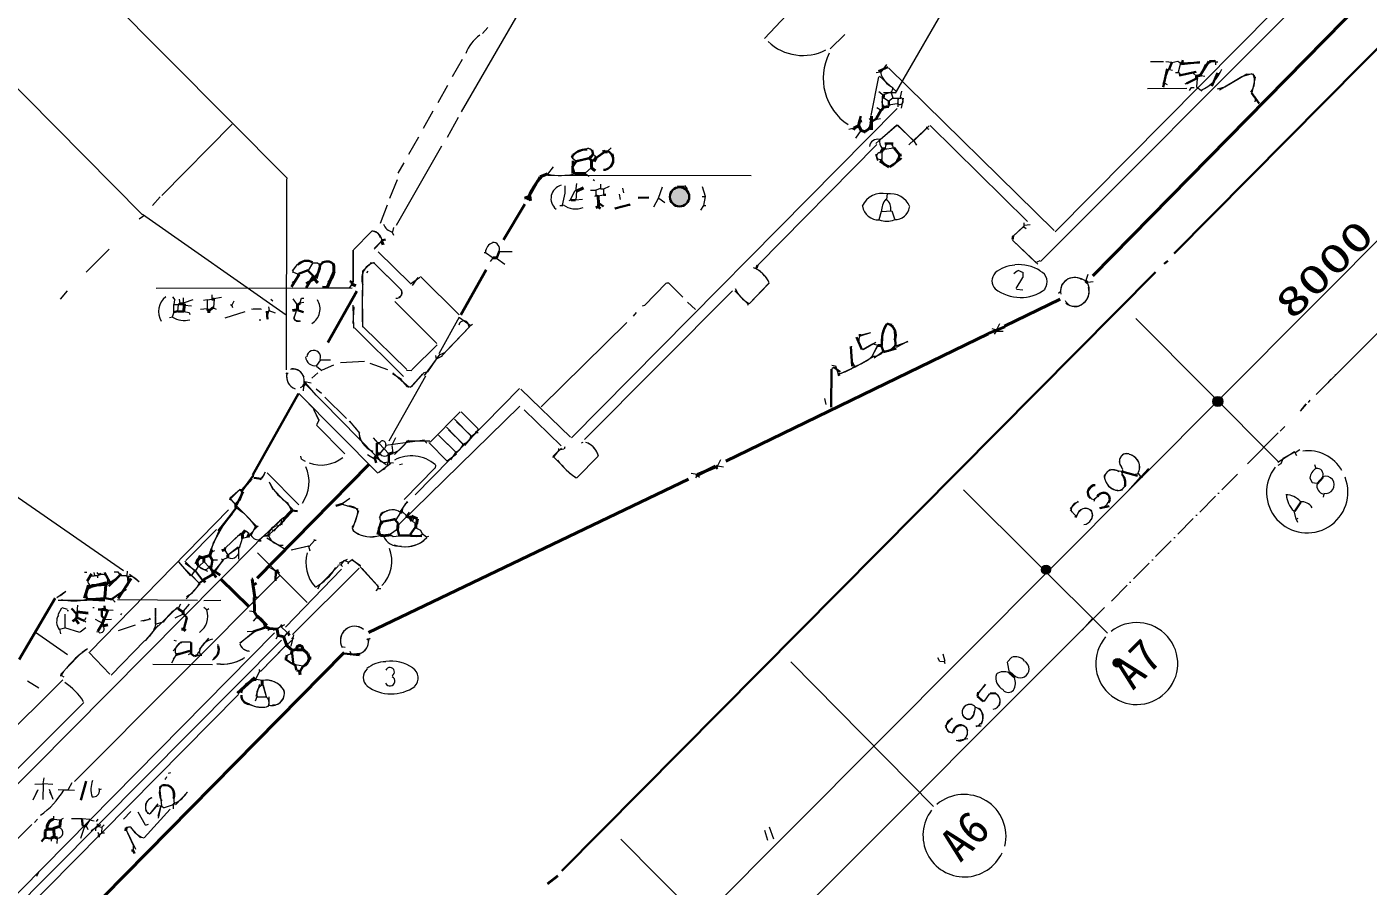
# Model space of a CAD drawing. Header units: millimetres. Extents: x -23299 to 140949, y -27274 to 87783.
# Drawn here: x 93866 to 124007, y 11169 to 30488 of the extents above; entities that cross this region are included whole.
import ezdxf
from ezdxf.enums import TextEntityAlignment as Align

# ---------------------------------------------------------------- set-up
doc = ezdxf.new("R2010")
doc.units = ezdxf.units.MM
doc.linetypes.add('CENTER', pattern=[704.172501, 497.615568, -103.278466, 0, -103.278466])
doc.linetypes.add('DASHED', pattern=[666.674799, 446.523571, -220.151228])
for name, color, linetype, lineweight in [('A_DASHED', 8, 'DASHED', 18), ('A_HATCH', 252, 'CONTINUOUS', 15), ('A_MED', 9, 'CONTINUOUS', 20), ('A_THIN', 8, 'CONTINUOUS', 15), ('AXIS', 1, 'CONTINUOUS', 15), ('AXIS_SYM', 1, 'CONTINUOUS', 20), ('AXIS_TEXT', 1, 'CONTINUOUS', 13), ('CHECK', 2, 'CONTINUOUS', 35), ('DIM', 3, 'CONTINUOUS', 15), ('DIM_TEXT', 3, 'CONTINUOUS', 13), ('L_CENTER', 30, 'CENTER', 13), ('P_NOMARK', 6, 'CONTINUOUS', 35), ('P_R', 5, 'CONTINUOUS', 40), ('P_R_MARK', 5, 'CONTINUOUS', 25), ('SYM', 4, 'CONTINUOUS', 25), ('TEXT_SHAPE', 7, 'CONTINUOUS', 30)]:
    doc.layers.add(name, color=color, linetype=linetype, lineweight=lineweight)
doc.styles.add('JP', font='msgothic.ttc')

msp = doc.modelspace()

# ---------------------------------------------------------------- hatches: boundary and pattern name
at = {"layer": 'DIM'}
h = msp.add_hatch(color=7, dxfattribs=at)
h.dxf.hatch_style = 1
edge = h.paths.add_edge_path()
edge.add_arc((120627, 22064), 114, 0, 360)
h = msp.add_hatch(color=7, dxfattribs=at)
h.dxf.hatch_style = 1
edge = h.paths.add_edge_path()
edge.add_arc((116768, 18283), 103, 0, 360)
h = msp.add_hatch(color=7, dxfattribs=at)
h.dxf.hatch_style = 1
edge = h.paths.add_edge_path()
edge.add_arc((118372, 16189), 95.8, 0, 360)
at = {"layer": 'TEXT_SHAPE'}
h = msp.add_hatch(color=7, dxfattribs=at)
h.dxf.hatch_style = 1
edge = h.paths.add_edge_path()
edge.add_arc((108533, 26666), 217, 0, 360)

# ---------------------------------------------------------------- linework, layer by layer
at = {"layer": 'A_DASHED', "lineweight": 15}
msp.add_line((103645, 29752), (102206, 27195), dxfattribs=at)
at = {"layer": 'A_HATCH', "lineweight": 15}
for p, q in [((103628, 21832), (104005, 21452)), ((103296, 21488), (103662, 21108)), ((103341, 21431), (103664, 21110)), ((103473, 21664), (103848, 21286)), ((103521, 21611), (103855, 21284)), ((102902, 21141), (103310, 20726)), ((103168, 21258), (103502, 20931))]:
    msp.add_line(p, q, dxfattribs=at)
at = {"layer": 'A_HATCH', "lineweight": 20}
msp.add_line((103117, 21309), (103501, 20935), dxfattribs=at)
at = {"layer": 'A_MED', "lineweight": 20}
for p, q in [((113387, 28993), (115530, 32722)), ((121897, 30848), (116977, 25881)), ((112244, 30317), (111920, 29994)), ((113007, 29366), (112828, 28495)), ((113029, 29375), (113414, 29028)), ((113285, 29017), (113116, 28962)), ((113384, 29006), (113119, 29006)), ((119048, 29102), (119929, 29112)), ((112968, 28672), (113066, 28614)), ((113084, 28927), (113083, 28683)), ((113117, 28902), (113234, 28816)), ((113323, 28885), (113239, 28815)), ((113444, 28887), (113428, 28750)), ((113440, 28894), (113439, 28689)), ((113561, 28882), (113510, 28661)), ((113049, 28422), (112964, 28407)), ((112454, 28209), (112335, 28176)), ((113414, 28281), (112941, 27865)), ((102170, 26026), (103191, 27814)), ((106484, 27763), (106133, 27627)), ((106570, 27717), (106490, 27749)), ((112967, 27842), (110290, 25126)), ((113334, 27758), (113149, 27732)), ((106119, 27541), (106199, 27474)), ((112939, 27622), (112982, 27483)), ((113080, 27661), (113075, 27508)), ((105694, 27338), (105566, 27175)), ((105572, 27156), (110146, 27145)), ((106553, 27326), (106411, 27196)), ((106417, 27183), (106502, 27132)), ((99705, 22780), (99707, 27069)), ((113197, 26742), (113181, 26606)), ((101964, 26482), (101805, 26065)), ((102105, 25977), (102083, 25876)), ((116035, 25789), (116265, 26002)), ((101617, 25891), (101207, 25473)), ((101617, 25891), (101207, 25473)), ((101833, 25662), (101668, 25487)), ((101193, 25469), (101200, 24754)), ((101196, 25469), (101194, 24754)), ((101762, 25426), (102478, 24724)), ((99940, 25146), (99829, 24999)), ((100289, 25173), (100188, 25013)), ((101657, 25186), (102252, 24595)), ((116626, 25224), (116559, 25195)), ((99833, 24982), (99974, 24928)), ((110548, 24729), (110098, 24260)), ((116047, 24940), (116130, 25010)), ((116242, 24855), (116089, 24606)), ((116138, 25016), (116251, 24966)), ((116250, 24955), (116249, 24853)), ((117265, 24827), (117130, 24700)), ((101174, 24616), (96769, 24602)), ((101106, 24616), (100631, 24621)), ((101173, 24704), (101113, 24613)), ((101404, 24567), (101406, 23733)), ((109720, 24551), (106401, 21209)), ((109774, 24556), (110067, 24260)), ((116102, 24588), (116250, 24577)), ((117093, 24527), (117047, 24493)), ((117122, 24701), (117088, 24530)), ((110084, 24275), (110063, 24225)), ((98768, 24084), (98314, 23935)), ((103578, 23960), (103123, 23137)), ((105426, 21946), (107346, 23840)), ((115550, 23709), (115653, 23679)), ((115653, 23644), (115805, 23644)), ((100465, 23005), (100377, 22871)), ((100472, 23001), (100692, 23001)), ((103145, 23125), (102798, 22647)), ((103062, 23018), (102867, 22734)), ((103269, 23167), (103150, 23117)), ((102825, 22631), (101997, 21176)), ((102401, 22771), (102520, 22761)), ((100079, 22407), (100011, 22373)), ((100080, 22405), (100079, 22303)), ((102418, 22394), (102270, 22567)), ((102502, 22395), (102418, 22388)), ((100312, 21870), (100425, 21653)), ((102234, 19307), (104944, 21957)), ((105044, 21880), (105876, 21065)), ((100437, 21654), (100376, 21540)), ((102003, 20889), (101780, 21124)), ((102432, 21183), (102125, 20875)), ((101520, 20875), (101675, 20778)), ((101886, 21010), (101798, 20893)), ((102071, 21077), (102092, 20908)), ((105680, 20821), (105714, 20821)), ((105878, 21019), (105697, 20838)), ((106707, 20833), (106223, 20347)), ((102045, 20672), (101766, 20464)), ((102002, 20694), (102105, 20683)), ((103048, 20634), (103043, 20566)), ((109455, 20754), (109386, 20618)), ((109388, 20615), (109523, 20595)), ((118450, 20491), (118215, 20537)), ((99221, 20473), (99144, 20332)), ((99266, 20460), (99976, 19739)), ((99314, 20260), (99391, 20088)), ((108926, 20398), (108893, 20346)), ((108933, 20399), (108982, 20363)), ((118549, 20256), (118474, 20474)), ((118487, 20487), (118706, 20426)), ((118544, 20154), (118554, 20257)), ((118892, 20371), (118603, 20047)), ((118705, 20418), (118840, 20447)), ((99401, 20094), (99840, 19640)), ((117823, 20189), (117697, 20037)), ((117873, 20192), (117823, 20192)), ((117852, 19870), (118036, 20026)), ((118051, 20034), (118191, 19946)), ((95285, 16437), (98396, 19626)), ((98449, 19861), (98552, 19744)), ((98586, 19708), (99037, 19253)), ((99732, 19769), (99815, 19615)), ((101121, 19883), (100975, 19778)), ((100978, 19752), (101304, 19649)), ((117859, 19864), (117842, 19813)), ((99314, 19072), (99666, 19399)), ((99414, 19148), (99641, 19394)), ((99623, 19448), (99573, 19395)), ((102142, 19437), (101852, 19350)), ((102263, 19573), (102159, 19404)), ((102605, 19305), (102305, 19581)), ((102459, 19577), (102406, 19510)), ((98132, 19187), (97437, 18492)), ((98183, 19147), (97990, 18724)), ((98673, 19104), (98300, 18745)), ((98597, 19029), (98328, 18777)), ((98708, 19075), (98590, 19041)), ((98864, 19089), (98781, 19159)), ((99032, 19241), (98885, 19081)), ((99065, 19260), (99031, 19242)), ((99576, 19284), (99475, 19264)), ((101179, 19221), (101213, 19141)), ((101180, 19222), (101203, 19154)), ((102191, 19184), (102038, 19082)), ((102046, 19067), (102096, 19033)), ((102098, 19031), (102234, 19047)), ((102608, 19225), (102709, 19173)), ((102895, 19031), (102844, 19014)), ((99033, 18884), (90481, 10260)), ((98058, 18900), (98008, 18731)), ((98082, 18711), (98049, 18693)), ((98312, 18726), (98381, 18608)), ((98624, 18764), (98623, 18517)), ((98707, 18986), (98639, 18764)), ((97275, 18464), (97547, 18147)), ((97736, 17982), (97332, 18387)), ((97420, 18475), (97635, 18258)), ((97427, 18433), (97640, 18272)), ((97841, 18460), (97745, 18368)), ((97849, 18463), (97962, 18339)), ((98278, 18499), (98061, 18239)), ((98273, 18504), (98100, 18250)), ((98386, 18558), (98270, 18502)), ((101064, 18515), (100887, 18424)), ((101171, 18517), (101361, 18360)), ((97565, 18163), (97738, 17980)), ((97645, 18268), (97814, 18035)), ((97647, 18263), (97819, 18044)), ((97727, 18370), (97659, 18268)), ((97725, 18356), (97925, 18248)), ((98046, 18201), (97840, 18051)), ((99419, 18273), (99470, 18257)), ((101336, 18321), (99838, 16825)), ((101359, 18350), (101779, 17894)), ((97704, 17589), (95907, 17606)), ((98871, 17361), (98973, 17347)), ((99039, 17233), (98956, 17129)), ((96298, 17037), (95921, 16912)), ((98963, 16880), (98654, 16626)), ((98819, 16893), (98953, 16904)), ((99220, 17006), (98960, 16875)), ((99312, 16959), (99291, 16909)), ((99580, 17012), (99492, 16949)), ((99576, 17005), (99715, 16873)), ((99696, 16587), (99118, 15995)), ((99716, 16875), (99650, 16771)), ((99843, 16711), (99714, 16603)), ((99815, 16754), (99833, 16720)), ((99652, 16541), (99114, 15995)), ((99817, 16396), (99715, 16355)), ((101340, 16398), (101155, 16374)), ((96698, 16158), (98037, 16156)), ((99083, 16039), (99101, 16005)), ((99901, 16150), (100071, 16121)), ((99096, 15701), (99010, 15436)), ((99018, 15822), (99152, 15801)), ((99168, 15688), (99244, 15430)), ((99176, 15689), (99244, 15430)), ((98626, 15478), (91712, 8489)), ((99036, 15426), (98995, 15327)), ((99032, 15428), (99236, 15428)), ((99303, 15428), (99303, 15223)), ((97087, 12898), (96501, 12257)), ((110442, 12431), (110512, 12201))]:
    msp.add_line(p, q, dxfattribs=at)
for centre, radius, start, end in [((113001, 29328), 1240, 152.831, 236.6571), ((113258, 28804), 180, 144.3485, 220.6211), ((106481, 27641), 108, 345.2724, 103.4528), ((113244, 27775), 87.9, 352.5832, 196.5309), ((113033, 27581), 74.2, 70.1565, 291.5887), ((105872, 28615), 1468, 258.2954, 282.2573), ((113190, 26532), 417, 246.3014, 293.797), ((101602, 25643), 252, 10.3983, 85.83), ((100165, 24880), 343, 82.5964, 165.7788), ((109946, 24461), 662, 24.6939, 61.341), ((116107, 24367), 765, 93.02, 129.3608), ((116153, 24206), 935, 58.6134, 95.3272), ((115817, 24774), 263, 136.8305, 222.2497), ((116534, 24755), 260, 322.7223, 66.7966), ((102200, 24510), 101, 283.1745, 57.5133), ((116195, 25329), 926, 231.9781, 306.7241), ((100312, 23061), 154, 339.3055, 177.3175), ((101982, 21020), 255, 154.8044, 211.0526), ((106300, 20744), 419, 13.1748, 66.1268), ((101911, 20991), 155, 222.4051, 304.4789), ((118574, 20583), 300, 349.1865, 77.9168), ((118583, 20591), 289, 330.1664, 79.365), ((107156, 21776), 1711, 217.1098, 236.72), ((100415, 20819), 1242, 208.4653, 236.8578), ((118430, 20416), 356, 183.7938, 248.2816), ((118406, 20391), 324, 188.437, 284.1648), ((97786, 18405), 1489, 33.8392, 58.8087), ((101115, 19468), 242, 37.5864, 100.8218), ((102075, 19301), 329, 70.6489, 153.1329), ((102084, 19344), 287, 54.3753, 117.2709), ((102542, 19590), 240, 119.3817, 182.4933), ((101930, 19458), 132, 83.4495, 229.2477), ((99088, 19181), 226, 204.308, 272.5748), ((101587, 19629), 605, 231.2362, 281.4777), ((101606, 19687), 665, 234.4782, 287.7958), ((102618, 19235), 202, 231.773, 309.7318), ((98466, 18705), 167, 241.1405, 18.6396), ((100949, 18438), 812, 164.0885, 221.7312), ((97861, 18420), 130, 201.4768, 320.9537), ((98875, 16684), 231, 196.7965, 268.2752), ((98868, 16678), 222, 195.6887, 265.6769), ((101682, 15862), 257, 131.7324, 228.353), ((101932, 15536), 676, 89.9655, 129.15), ((102026, 15987), 99.6, 299.826, 159.4138), ((102051, 15351), 874, 55.8276, 97.7163), ((102398, 15849), 262, 315.5004, 57.2422), ((94015, 14645), 1309, 30.6467, 57.4853), ((99257, 15489), 226, 118.5153, 195.347), ((99232, 15312), 490, 31.4801, 99.1739), ((99253, 15344), 453, 29.4637, 89.8731), ((102027, 15779), 109, 205.4383, 62.1466), ((99146, 15294), 164, 335.8828, 56.1953), ((99373, 15511), 282, 256.1825, 11.1233), ((99403, 15494), 252, 266.7609, 16.1942), ((102055, 16418), 926, 233.9069, 305.1563), ((99159, 15901), 709, 228.3661, 274.6921), ((99134, 15729), 537, 240.3019, 288.3874)]:
    msp.add_arc(centre, radius, start, end, dxfattribs=at)
at = {"layer": 'A_THIN', "lineweight": 15}
for p, q in [((99721, 27079), (91669, 35191)), ((112404, 32320), (110439, 30223)), ((105745, 32243), (103627, 28576)), ((96460, 26271), (90843, 31943)), ((122736, 31316), (116643, 25209)), ((104227, 30476), (104108, 30340)), ((113182, 29641), (113053, 29465)), ((113227, 29566), (116953, 25911)), ((119118, 29706), (119406, 29709)), ((113052, 29469), (112951, 29452)), ((113011, 29033), (113114, 28950)), ((113323, 29106), (113289, 29006)), ((113289, 29006), (113324, 28888)), ((113521, 29041), (113489, 28904)), ((113423, 28652), (106107, 21250)), ((113236, 28734), (113270, 28734)), ((113236, 28734), (113236, 28700)), ((113422, 28755), (113270, 28733)), ((113321, 28887), (113440, 28887)), ((113440, 28887), (113474, 28887)), ((113474, 28881), (113508, 28881)), ((113494, 28907), (113511, 28890)), ((103562, 28447), (103308, 28003)), ((112791, 28425), (112843, 28358)), ((98479, 28299), (96897, 26696)), ((112606, 28156), (112486, 27986)), ((113039, 27956), (113415, 28280)), ((113787, 27935), (113426, 28280)), ((113427, 28282), (113778, 27937)), ((113688, 27833), (114139, 28263)), ((114082, 28205), (113798, 27927)), ((114081, 28240), (114081, 28206)), ((114081, 28208), (114131, 28187)), ((114163, 28268), (116353, 26108)), ((106995, 27769), (106908, 27686)), ((113789, 27932), (113856, 27830)), ((106612, 27599), (106646, 27565)), ((113230, 27355), (113264, 27355)), ((113230, 27344), (113264, 27344)), ((102188, 27050), (102018, 26631)), ((96862, 26662), (96693, 26474)), ((96485, 26234), (96389, 26164)), ((96463, 26275), (99694, 24015)), ((113065, 26336), (113012, 26150)), ((113294, 26342), (113073, 26331)), ((113303, 26354), (113374, 26152)), ((116267, 26000), (116034, 25790)), ((116272, 25991), (116321, 25955)), ((116273, 26078), (116273, 26027)), ((116273, 26027), (116273, 25993)), ((116409, 26038), (116274, 26023)), ((101843, 25677), (101677, 25511)), ((102072, 25875), (102107, 25807)), ((116014, 25694), (116581, 25149)), ((116544, 25184), (116014, 25694)), ((116028, 25790), (116017, 25705)), ((95720, 25490), (95199, 24973)), ((100278, 25180), (100397, 25180)), ((100401, 25184), (100435, 25150)), ((101587, 25158), (101408, 24998)), ((101684, 25173), (101583, 25173)), ((102252, 24595), (101683, 25161)), ((101407, 24992), (101404, 23852)), ((101531, 24992), (101497, 24958)), ((102490, 24709), (102699, 24856)), ((102651, 24854), (102525, 24671)), ((102715, 24872), (103579, 24011)), ((108236, 24726), (107746, 24224)), ((108289, 24727), (108238, 24727)), ((108292, 24727), (108609, 24412)), ((110549, 24727), (110094, 24263)), ((117709, 24920), (117660, 24783)), ((117825, 24754), (117707, 24738)), ((94772, 24550), (94612, 24368)), ((101211, 24193), (101191, 23818)), ((101195, 24227), (101204, 23715)), ((102136, 24309), (103078, 23366)), ((107745, 24222), (107695, 24205)), ((108715, 24297), (108894, 24134)), ((103590, 23955), (103828, 23780)), ((107561, 24069), (107491, 23985)), ((115725, 23813), (115657, 23677)), ((101229, 23724), (102334, 22627)), ((101426, 23746), (102405, 22782)), ((103816, 23746), (103194, 23091)), ((103817, 23745), (103267, 23172)), ((103881, 23799), (103813, 23748)), ((115651, 23645), (115601, 23577)), ((102516, 22773), (103088, 23339)), ((100912, 22940), (101455, 22969)), ((101572, 22930), (101969, 22782)), ((103046, 23102), (103065, 23018)), ((103202, 23082), (103066, 23013)), ((99689, 22711), (99707, 22677)), ((99742, 22712), (99708, 22678)), ((100408, 22706), (100271, 22588)), ((100496, 22757), (100375, 22850)), ((100759, 22882), (100504, 22771)), ((102081, 22696), (102286, 22570)), ((102457, 22376), (102088, 22703)), ((102776, 22693), (102479, 22377)), ((102758, 22684), (102505, 22397)), ((102874, 22734), (102773, 22700)), ((100115, 22515), (100252, 22487)), ((100118, 22483), (100364, 22205)), ((101715, 20838), (100121, 22464)), ((100366, 22353), (100487, 22254)), ((102591, 19963), (104940, 22358)), ((104970, 22344), (106086, 21265)), ((101755, 20455), (99976, 22242)), ((100083, 22138), (100316, 21897)), ((101048, 21679), (100564, 22161)), ((100305, 21890), (100431, 21639)), ((103607, 21832), (102926, 21152)), ((100376, 21533), (101010, 20891)), ((101111, 21624), (101263, 21454)), ((101114, 21626), (101340, 21350)), ((103706, 21078), (104021, 21440)), ((103954, 21400), (103954, 21366)), ((91564, 21366), (96040, 18264)), ((101337, 21350), (101347, 21196)), ((101652, 21250), (101751, 21129)), ((102799, 21197), (101937, 21076)), ((102153, 21250), (102067, 21080)), ((102426, 21194), (102443, 21177)), ((102436, 21180), (102920, 21181)), ((102805, 21183), (102854, 21130)), ((103961, 21358), (103856, 21276)), ((103954, 21366), (104005, 21366)), ((106360, 21143), (106326, 21125)), ((100019, 20839), (100034, 20771)), ((101712, 20812), (101943, 20645)), ((101938, 21077), (101902, 21010)), ((103522, 20882), (103308, 20724)), ((103502, 20919), (103389, 20756)), ((105818, 20973), (105705, 20828)), ((106067, 20446), (105708, 20816)), ((105816, 21009), (105816, 20975)), ((105935, 20994), (105817, 20970)), ((105955, 21042), (105938, 20996)), ((106707, 20833), (106223, 20347)), ((100035, 20765), (100117, 20725)), ((102307, 20655), (102239, 20639)), ((102342, 19865), (103036, 20567)), ((118485, 20529), (118485, 20495)), ((119070, 20555), (118654, 20100)), ((119073, 20550), (118913, 20354)), ((99199, 20424), (99099, 20303)), ((106212, 20340), (106068, 20447)), ((108796, 20450), (108931, 20431)), ((118451, 20495), (118485, 20495)), ((118839, 20443), (118889, 20375)), ((98663, 20085), (98435, 19893)), ((98655, 20083), (98447, 19883)), ((101322, 19608), (101189, 19221)), ((102409, 19816), (102259, 19592)), ((99027, 18887), (99603, 19432)), ((99563, 19403), (99461, 19285)), ((99577, 19394), (99595, 19361)), ((102563, 19458), (102529, 19373)), ((98273, 19266), (98062, 18898)), ((98829, 19015), (98710, 18982)), ((99007, 19256), (98905, 19066)), ((99199, 19044), (99098, 18952)), ((99260, 19002), (99646, 18757)), ((99355, 19199), (99291, 19094)), ((99453, 19269), (99362, 19220)), ((99451, 19264), (99362, 19202)), ((99371, 19189), (99405, 19155)), ((102715, 19174), (102748, 19089)), ((102748, 19095), (102849, 19026)), ((98014, 18696), (98047, 18696)), ((98618, 18788), (98376, 18600)), ((98630, 18780), (98385, 18612)), ((100199, 18810), (99809, 18722)), ((100200, 18811), (99843, 18731)), ((100193, 18812), (100227, 18710)), ((100328, 18942), (100207, 18808)), ((100316, 18965), (100333, 18948)), ((100335, 18950), (100369, 18950)), ((98030, 18508), (98148, 18508)), ((98234, 18528), (98268, 18510)), ((100168, 17546), (99046, 18661)), ((100925, 18392), (100857, 18376)), ((100989, 18489), (100921, 18392)), ((100926, 18389), (100960, 18355)), ((101095, 18454), (100996, 18491)), ((101097, 18456), (101077, 18406)), ((101097, 18455), (101179, 18510)), ((101180, 18507), (101361, 18381)), ((99541, 18145), (94939, 13525)), ((97642, 18268), (97574, 18166)), ((98930, 18100), (98929, 17930)), ((99296, 18350), (99545, 18216)), ((99677, 16995), (100939, 18295)), ((100864, 18365), (100452, 17944)), ((101405, 18310), (101732, 17941)), ((97763, 17962), (97445, 17631)), ((99433, 18032), (99074, 17677)), ((100449, 17946), (100401, 17843)), ((101756, 17859), (101706, 17806)), ((101743, 17947), (101757, 17861)), ((101754, 17861), (101821, 17861)), ((97840, 17593), (98229, 17597)), ((99077, 17667), (98975, 17654)), ((117814, 17190), (117581, 16925)), ((99653, 17044), (99402, 16918)), ((99767, 16908), (99733, 16874)), ((99591, 16699), (89132, 6168)), ((91836, 9156), (99433, 16865)), ((94061, 16876), (94780, 16375)), ((96519, 16694), (95759, 15912)), ((98968, 16872), (98651, 16630)), ((99509, 16808), (99458, 16723)), ((99858, 16822), (99795, 16562)), ((99868, 16755), (99834, 16721)), ((101507, 16733), (101541, 16699)), ((101579, 16738), (101545, 16704)), ((95261, 16431), (95729, 15937)), ((99714, 16571), (99646, 16548)), ((100935, 16554), (101020, 16539)), ((101122, 16449), (101156, 16381)), ((101155, 16379), (101122, 16361)), ((101341, 16397), (101340, 16363)), ((114329, 16307), (114378, 16227)), ((114453, 16395), (114493, 16226)), ((99099, 16008), (99005, 15825)), ((114383, 16227), (114485, 16223)), ((114481, 16223), (114497, 16172)), ((94675, 15805), (91919, 13073)), ((93884, 15786), (94133, 15626)), ((95147, 15298), (92307, 12461)), ((91684, 10263), (93982, 12559)), ((110544, 12506), (110641, 12233)), ((94139, 11496), (94082, 11390))]:
    msp.add_line(p, q, dxfattribs=at)
for centre, radius, start, end in [((104555, 29580), 881, 125.2594, 159.4186), ((111306, 30985), 1142, 226.6701, 296.944), ((113551, 29589), 517, 193.9207, 243.9834), ((113480, 28823), 80.2, 231.5287, 66.4661), ((112983, 27775), 186, 76.3637, 173.2166), ((113271, 27915), 244, 167.6287, 223.8844), ((113081, 26260), 483, 76.9327, 155.8531), ((113468, 26349), 396, 138.6499, 182.1207), ((112987, 26389), 295, 352.93, 48.9957), ((113274, 26267), 469, 21.6382, 99.6493), ((112998, 26504), 355, 188.2688, 273.7113), ((113375, 26485), 332, 267.4385, 351.4166), ((102159, 26161), 300, 201.8323, 253.941), ((101640, 25724), 168, 10.5797, 97.0758), ((109919, 24430), 700, 26.038, 66.6414), ((102173, 24510), 124, 262.2086, 46.8128), ((110379, 24850), 643, 202.6987, 242.7004), ((101821, 21408), 496, 182.6482, 248.5969), ((101861, 21104), 75.7, 340.4147, 162.4812), ((101869, 21479), 620, 291.0648, 331.8443), ((103411, 21178), 267, 288.3141, 345.3669), ((103633, 21327), 217, 278.5084, 348.1348), ((106283, 20731), 440, 14.3207, 70.8171), ((100484, 21394), 758, 248.6537, 309.5431), ((101918, 20875), 180, 191.0054, 291.5989), ((102509, 20036), 807, 48.3091, 118.3157), ((99384, 20257), 826, 324.7158, 24.509), ((100596, 19639), 709, 324.6526, 359.342), ((99604, 19154), 321, 198.5446, 273.5166), ((102220, 19187), 375, 201.5066, 279.0817), ((102374, 19463), 664, 262.2324, 316.503), ((101298, 18475), 771, 314.7122, 21.9327), ((102358, 19540), 740, 250.5339, 305.5367), ((99684, 19043), 1333, 300.1557, 327.6252), ((97215, 18200), 569, 294.8259, 337.3224)]:
    msp.add_arc(centre, radius, start, end, dxfattribs=at)
at = {"layer": 'AXIS', "lineweight": 15}
for p, q in [((121987, 20719), (118786, 23931)), ((118147, 16854), (114917, 20079)), ((114240, 12963), (111033, 16212)), ((110362, 9051), (107216, 12225))]:
    msp.add_line(p, q, dxfattribs=at)
at = {"layer": 'AXIS_SYM', "lineweight": 20}
for centre, radius, start, end in [((122648, 20074), 885, 29.7178, 97.3139), ((122638, 20025), 914, 141.9982, 21.5337), ((118807, 16174), 921, 139.4638, 128.9016), ((114926, 12287), 943, 346.6987, 130.1355), ((114934, 12309), 931, 142.5829, 335.376)]:
    msp.add_arc(centre, radius, start, end, dxfattribs=at)
at = {"layer": 'CHECK', "lineweight": 15}
for p, q in [((106601, 27621), (106502, 27568)), ((99581, 19386), (99581, 19386)), ((99603, 19427), (99603, 19427)), ((99623, 19444), (99623, 19444)), ((99642, 19378), (99642, 19378)), ((99660, 19408), (99660, 19410))]:
    msp.add_line(p, q, dxfattribs=at)
at = {"layer": 'CHECK', "lineweight": 40}
for p, q in [((105054, 26500), (104577, 25700)), ((105795, 11404), (105568, 11224))]:
    msp.add_line(p, q, dxfattribs=at)
at = {"layer": 'DIM', "lineweight": 15}
for p, q in [((122836, 22222), (137922, 37307)), ((133882, 35399), (94922, -3746)), ((121297, 20665), (121982, 21359)), ((118080, 17433), (110701, 10043))]:
    msp.add_line(p, q, dxfattribs=at)
at = {"layer": 'DIM', "lineweight": 20}
for p, q in [((118204, 20538), (118077, 20399)), ((117311, 19633), (117435, 19497)), ((117492, 19823), (117312, 19656))]:
    msp.add_line(p, q, dxfattribs=at)
at = {"layer": 'DIM'}
for centre, radius in [((120627, 22064), 114), ((116768, 18283), 103), ((118372, 16189), 95.8)]:
    msp.add_circle(centre, radius, dxfattribs=at)
at = {"layer": 'DIM', "lineweight": 20}
for centre, radius, start, end in [((118589, 20717), 175, 73.6616, 231.7487), ((118572, 20747), 145, 64.2883, 165.3799), ((118275, 20334), 199, 48.5019, 177.7906), ((118662, 20718), 243, 164.022, 226.7272), ((117863, 20031), 167, 178.4242, 267.1943), ((117971, 19894), 221, 270.3659, 10.6701), ((118382, 20233), 171, 240.5098, 333.6918), ((117510, 19621), 178, 93.076, 195.3554), ((117657, 19459), 201, 49.6123, 166.807), ((117655, 19502), 163, 327.0666, 146.6978), ((117598, 19512), 213, 274.7767, 27.6438)]:
    msp.add_arc(centre, radius, start, end, dxfattribs=at)
at = {"layer": 'DIM', "lineweight": 30}
for centre, radius, start, end in [((117873, 20018), 166, 89.6992, 229.3362), ((118057, 19871), 143, 322.647, 155.1248)]:
    msp.add_arc(centre, radius, start, end, dxfattribs=at)
at = {"layer": 'L_CENTER', "lineweight": 15}
msp.add_line((121069, 20433), (118189, 17529), dxfattribs=at)
at = {"layer": 'P_NOMARK', "lineweight": 40}
for p, q in [((117822, 24891), (123901, 31076)), ((101283, 24544), (100630, 23391)), ((101173, 24701), (101258, 24668)), ((117088, 24362), (115837, 23761)), ((115468, 23588), (109570, 20721)), ((115846, 23741), (115466, 23593)), ((115653, 23678), (115653, 23644)), ((101550, 20650), (99041, 18090)), ((108736, 20317), (101547, 16872)), ((98933, 18071), (98990, 17659)), ((99026, 17982), (98943, 17928)), ((98977, 17657), (98983, 17351)), ((93918, 9239), (100998, 16422))]:
    msp.add_line(p, q, dxfattribs=at)
at = {"layer": 'P_NOMARK', "lineweight": 30}
for p, q in [((125526, 31327), (119648, 25390)), ((119229, 24975), (105890, 11514)), ((111948, 22794), (111938, 21941)), ((99971, 22247), (98946, 20415)), ((98957, 20411), (98698, 20049)), ((98921, 20325), (98700, 20072)), ((99138, 20327), (98964, 20345)), ((98729, 20036), (98576, 19743)), ((98663, 20074), (98697, 20074)), ((98697, 20074), (98697, 20040)), ((100981, 19774), (100812, 19722)), ((98952, 17931), (98982, 17658)), ((101000, 16403), (101337, 16365))]:
    msp.add_line(p, q, dxfattribs=at)
at = {"layer": 'P_R', "lineweight": 40}
for p, q in [((104191, 25025), (103620, 24011)), ((93696, 16263), (94504, 17647))]:
    msp.add_line(p, q, dxfattribs=at)
at = {"layer": 'P_R_MARK', "lineweight": 20}
for p, q in [((104142, 25417), (104176, 25417)), ((104172, 25412), (104343, 25296)), ((104481, 25438), (104769, 25434)), ((104420, 25284), (104609, 25154))]:
    msp.add_line(p, q, dxfattribs=at)
at = {"layer": 'P_R_MARK', "lineweight": 30}
msp.add_line((104477, 25435), (104431, 25297), dxfattribs=at)
at = {"layer": 'P_R_MARK', "lineweight": 15}
msp.add_line((104343, 25299), (104275, 25214), dxfattribs=at)
at = {"layer": 'P_R_MARK', "lineweight": 40}
msp.add_line((104344, 25298), (104429, 25298), dxfattribs=at)
at = {"layer": 'P_R_MARK', "lineweight": 20}
for centre, radius, start, end in [((104417, 25405), 246, 110.803, 177.2415), ((104342, 25498), 144, 335.1156, 95.2091)]:
    msp.add_arc(centre, radius, start, end, dxfattribs=at)
at = {"layer": 'SYM', "lineweight": 20}
for centre, radius, start, end in [((101767, 24823), 377, 108.0799, 200.2493), ((117407, 24538), 315, 59.4572, 190.9019), ((117412, 24417), 432, 56.2971, 109.5698), ((117330, 24558), 408, 319.0195, 24.8786), ((117410, 24531), 326, 232.6781, 17.7455), ((117421, 24453), 254, 208.2832, 323.1829), ((100341, 23080), 210, 183.0934, 281.9054), ((99996, 22624), 292, 166.158, 247.31), ((101231, 16694), 318, 51.4644, 209.9665), ((101230, 16694), 318, 53.8547, 205.9203), ((101257, 16673), 289, 286.9298, 6.1007), ((101211, 16690), 337, 309.6452, 8.0304)]:
    msp.add_arc(centre, radius, start, end, dxfattribs=at)
at = {"layer": 'SYM', "lineweight": 15}
for centre, radius, start, end in [((103686, 23766), 111, 352.5413, 170.9849), ((99990, 22621), 286, 168.6743, 251.1221), ((99848, 22538), 255, 353.5815, 102.6668), ((99831, 22519), 279, 18.7912, 94.1935), ((101750, 20739), 240, 289.0714, 351.4518)]:
    msp.add_arc(centre, radius, start, end, dxfattribs=at)
at = {"layer": 'SYM', "lineweight": 30}
msp.add_arc((98318, 20061), 387, 307.9622, 356.8077, dxfattribs=at)
at = {"layer": 'TEXT_SHAPE', "lineweight": 30}
for p, q in [((113003, 29487), (113216, 29578)), ((119490, 29540), (119397, 29133)), ((119597, 29684), (119537, 29534)), ((120221, 29691), (119812, 29649)), ((119843, 29737), (119826, 29669)), ((120220, 29687), (119830, 29662)), ((120430, 29709), (120236, 29406)), ((120575, 29714), (120440, 29714)), ((119759, 29391), (120144, 29472)), ((120176, 29343), (119927, 29210)), ((120622, 29456), (120496, 29155)), ((121384, 29003), (121557, 28764)), ((113236, 28819), (113236, 28734)), ((112606, 28479), (112568, 28361)), ((112961, 28416), (112844, 28360)), ((113334, 27866), (113147, 27866)), ((106138, 27612), (106120, 27545)), ((106133, 27476), (106131, 27187)), ((106522, 27532), (106201, 27471)), ((106527, 27542), (106204, 27462)), ((106592, 27612), (106569, 27714)), ((106847, 27670), (106650, 27538)), ((106848, 27676), (106659, 27543)), ((113053, 27502), (113141, 27386)), ((113518, 27532), (113259, 27335)), ((106120, 27353), (106173, 27184)), ((113144, 27387), (113230, 27354)), ((106095, 26591), (106197, 26591)), ((106655, 26696), (106706, 26680)), ((106723, 26525), (106821, 26452)), ((106824, 26710), (106875, 26710)), ((107602, 26645), (107841, 26651)), ((107427, 26494), (107076, 26405)), ((101854, 25691), (101836, 25657)), ((101924, 25706), (101857, 25688)), ((116017, 25705), (116028, 25790)), ((100189, 25019), (99969, 24934)), ((100468, 25141), (100372, 24832)), ((100754, 25163), (100774, 24993)), ((110285, 25128), (110265, 25060)), ((119503, 25229), (119421, 25157)), ((99984, 24919), (99810, 24639)), ((100294, 24867), (100140, 24618)), ((100185, 25001), (100323, 24869)), ((101122, 24767), (101173, 24750)), ((100512, 24644), (100631, 24632)), ((97311, 24260), (97277, 24242)), ((99949, 24115), (100087, 24072)), ((97258, 24094), (97173, 24076)), ((97258, 24091), (97394, 24091)), ((99256, 24097), (99272, 23919)), ((112513, 23511), (112631, 23233)), ((112586, 23577), (112586, 23543)), ((113198, 23808), (113300, 23787)), ((113302, 23783), (113360, 23679)), ((113374, 23679), (113385, 23322)), ((112379, 23303), (112410, 22858)), ((113062, 23323), (113118, 23189)), ((113400, 23258), (113114, 23170)), ((112140, 22729), (112009, 22831)), ((112105, 22691), (112121, 22640)), ((101734, 21129), (101733, 20864)), ((101751, 21129), (101785, 21129)), ((102004, 20856), (102003, 20703)), ((101685, 20789), (101719, 20687)), ((109355, 20582), (109388, 20548)), ((118471, 20494), (118826, 20395)), ((122999, 20367), (122863, 20214)), ((98567, 19678), (98266, 19269)), ((99814, 19618), (99949, 19599)), ((118189, 19710), (117975, 19668)), ((122494, 19804), (122359, 19599)), ((98482, 19547), (98165, 19154)), ((99595, 19358), (99579, 19290)), ((99626, 19444), (99660, 19444)), ((101828, 19364), (101746, 19074)), ((102148, 19420), (101844, 19361)), ((102142, 19402), (102214, 19322)), ((102521, 19494), (102642, 19428)), ((117450, 19507), (117434, 19456)), ((99302, 19055), (99201, 19045)), ((102201, 19172), (102232, 19052)), ((102488, 19059), (102233, 19049)), ((102233, 19052), (102745, 19035)), ((102595, 19231), (102479, 19076)), ((98323, 18781), (98318, 18730)), ((97758, 18606), (97654, 18412)), ((98038, 18507), (98005, 18336)), ((95316, 18191), (95221, 18022)), ((95538, 18188), (95470, 18170)), ((95615, 18224), (95732, 18002)), ((95984, 18191), (95706, 17913)), ((99462, 18253), (99452, 18031)), ((96095, 17847), (95784, 17632)), ((96212, 18082), (95921, 17633)), ((97830, 18041), (97742, 17977)), ((95622, 17641), (95215, 17612)), ((95618, 17641), (95789, 17617)), ((94868, 17414), (94986, 17295)), ((94989, 17209), (95154, 17133)), ((95467, 17386), (95552, 17386)), ((95547, 17246), (95598, 17195)), ((95552, 17386), (95551, 17250)), ((95612, 17470), (95618, 17386)), ((95684, 17363), (95618, 17192)), ((97270, 17405), (97372, 17338)), ((97386, 17288), (97470, 17203)), ((97465, 17198), (97392, 16944)), ((99229, 16984), (98953, 16895)), ((97557, 16418), (97559, 16648)), ((97530, 16462), (97233, 16370)), ((97548, 16401), (97629, 16340)), ((97631, 16339), (97698, 16364)), ((99708, 16359), (99693, 16279)), ((99829, 16399), (99850, 16195)), ((99688, 16264), (99822, 16178)), ((99894, 16141), (99928, 16022)), ((99932, 16019), (100000, 16003)), ((100072, 16106), (100011, 16000)), ((115230, 15432), (115366, 15318)), ((115246, 15527), (115232, 15442)), ((115515, 15503), (115633, 15509)), ((95200, 13533), (95079, 13100)), ((97174, 13029), (97156, 12996)), ((95101, 12688), (95124, 12516)), ((95140, 12518), (95191, 12518)), ((94273, 12265), (94195, 12174)), ((94275, 12254), (94410, 12243)), ((96222, 11973), (96256, 11973)), ((96257, 11974), (96289, 11905))]:
    msp.add_line(p, q, dxfattribs=at)
at = {"layer": 'TEXT_SHAPE', "lineweight": 20}
for p, q in [((119523, 29539), (119408, 29231)), ((119787, 29671), (119735, 29467)), ((120575, 29702), (120626, 29702)), ((119742, 29462), (119791, 29410)), ((119796, 29405), (120065, 29452)), ((120152, 29324), (119884, 29198)), ((120069, 29451), (120152, 29381)), ((120669, 29073), (121166, 29369)), ((121165, 29373), (121399, 29441)), ((119420, 29229), (119386, 29211)), ((106215, 26965), (106193, 26796)), ((106755, 26852), (106653, 26818)), ((106757, 26948), (106757, 26846)), ((106757, 26846), (106824, 26846)), ((106824, 26846), (106824, 26710)), ((106950, 26901), (106827, 26841)), ((107255, 26861), (107272, 26759)), ((108139, 26882), (108054, 26627)), ((109039, 26900), (109108, 26680)), ((106094, 26593), (106045, 26572)), ((106182, 26803), (106078, 26599)), ((106219, 26795), (106201, 26591)), ((106536, 26812), (106655, 26812)), ((106655, 26691), (106622, 26673)), ((106655, 26812), (106654, 26693)), ((106825, 26706), (106705, 26677)), ((107174, 26726), (107199, 26608)), ((108054, 26628), (107945, 26435)), ((108065, 26632), (108204, 26535)), ((109106, 26673), (109071, 26472)), ((105840, 26472), (105908, 26472)), ((109071, 26474), (109007, 26369)), ((98022, 24465), (98022, 24363)), ((97174, 24244), (97276, 24244)), ((97270, 24245), (97255, 24091)), ((97919, 24145), (97766, 24134)), ((97919, 24350), (97834, 24335)), ((97920, 24346), (97919, 24142)), ((98022, 24360), (97921, 24343)), ((98054, 24174), (98121, 24140)), ((98077, 24363), (98059, 24176)), ((98444, 24242), (98477, 24224)), ((98475, 24226), (98491, 24175)), ((98917, 24150), (99140, 24138)), ((98953, 24145), (99122, 24149)), ((99842, 24373), (99941, 24235)), ((99928, 24127), (99855, 23909)), ((100034, 24381), (100000, 24279)), ((100089, 24289), (100004, 24274)), ((100088, 24383), (100038, 24383)), ((97138, 23958), (97070, 23942)), ((97169, 24075), (97132, 23957)), ((99251, 23968), (99284, 23916)), ((99307, 24108), (99257, 23971)), ((99871, 23897), (100019, 23873)), ((112824, 23610), (112586, 23546)), ((112645, 23231), (112872, 23358)), ((112658, 23233), (112941, 23401)), ((112983, 23324), (112860, 23094)), ((112986, 23325), (112862, 23089)), ((112875, 23363), (112995, 23333)), ((112882, 23070), (112477, 22833)), ((112473, 22835), (112116, 22670)), ((122354, 20935), (121974, 20697)), ((122699, 20340), (122749, 20243)), ((122752, 20245), (122855, 20228)), ((123009, 19983), (122992, 19914)), ((122336, 19608), (122380, 19419)), ((95386, 18152), (95453, 18152)), ((95438, 18221), (95474, 18171)), ((95961, 18152), (96114, 18151)), ((95214, 17590), (94570, 17590)), ((95003, 17489), (94989, 17318)), ((94647, 17418), (94562, 17268)), ((94778, 17387), (94659, 17428)), ((94724, 17284), (94719, 16977)), ((95670, 17381), (95806, 17377)), ((96753, 17419), (96757, 17062)), ((96754, 17419), (96753, 17062)), ((97840, 17438), (97922, 17383)), ((94722, 16970), (94603, 16937)), ((95054, 16872), (94719, 16974)), ((95189, 16980), (95067, 16876)), ((95157, 17143), (95190, 17109)), ((95401, 17170), (95569, 17083)), ((95481, 16896), (95429, 16879)), ((95601, 17164), (95770, 17171)), ((96654, 17168), (96429, 17125)), ((97337, 16660), (97156, 16462)), ((97559, 16648), (97344, 16656)), ((97547, 16652), (97344, 16654)), ((97544, 16432), (97566, 16636)), ((97952, 16741), (97742, 16492)), ((95026, 16344), (94621, 15926)), ((95228, 16508), (95022, 16347)), ((97231, 16394), (97118, 16184)), ((97235, 16391), (97155, 16269)), ((97545, 16439), (97225, 16393)), ((97546, 16432), (97546, 16398)), ((115904, 16210), (115991, 16310)), ((115948, 15970), (115905, 16206)), ((94613, 15905), (94647, 15905)), ((115402, 15709), (115219, 15468)), ((115406, 15706), (115251, 15525)), ((115229, 15456), (115310, 15344)), ((115384, 15329), (115508, 15503)), ((115384, 15329), (115508, 15503)), ((115515, 15506), (115651, 15503)), ((115311, 15342), (115378, 15331)), ((114662, 14951), (114504, 14768)), ((114669, 14621), (114766, 14772)), ((114767, 14771), (114852, 14793)), ((114854, 14800), (114971, 14747)), ((114889, 15013), (114985, 14922)), ((114987, 14922), (115055, 14915)), ((115190, 14777), (115311, 14777)), ((114505, 14756), (114575, 14639)), ((114560, 14650), (114661, 14614)), ((114578, 14636), (114663, 14617)), ((115008, 14484), (114749, 14433)), ((114972, 14744), (115004, 14659)), ((94249, 13607), (94227, 13472)), ((94110, 13336), (93998, 13102)), ((94099, 13316), (94029, 13164)), ((94230, 13464), (94044, 13451)), ((94230, 13472), (94228, 13114)), ((94230, 13475), (94450, 13461)), ((94367, 13353), (94452, 13126)), ((94378, 13291), (94437, 13168)), ((94567, 13344), (94686, 13332)), ((94687, 13335), (94805, 13335)), ((94805, 13338), (94941, 13327)), ((95185, 13504), (95093, 13131)), ((96844, 13384), (96891, 12978)), ((96920, 13441), (96851, 13392)), ((97186, 13030), (97147, 13371)), ((97480, 13284), (97205, 12999)), ((96767, 12961), (96869, 12982)), ((96876, 12976), (96812, 12736)), ((96877, 12975), (96820, 12701)), ((94464, 12740), (94463, 12672)), ((94464, 12675), (94616, 12661)), ((94683, 12689), (94616, 12654)), ((94870, 12688), (95107, 12688)), ((94870, 12688), (95107, 12688)), ((95108, 12694), (95279, 12674)), ((96364, 12843), (96528, 12551)), ((96536, 12869), (96623, 12786)), ((96581, 12811), (96631, 12793)), ((96637, 12792), (96769, 12954)), ((95198, 12522), (95238, 12440)), ((95528, 12545), (95312, 12411)), ((96190, 12502), (96105, 12491)), ((96533, 12542), (96600, 12562)), ((94550, 12246), (94537, 12126))]:
    msp.add_line(p, q, dxfattribs=at)
at = {"layer": 'TEXT_SHAPE', "lineweight": 15}
for p, q in [((119458, 29706), (119593, 29691)), ((119592, 29688), (119728, 29715)), ((119730, 29716), (119797, 29671)), ((120575, 29702), (120575, 29634)), ((119540, 29528), (119608, 29512)), ((119676, 29464), (119744, 29464)), ((120163, 29327), (120150, 29141)), ((120251, 29390), (120336, 29375)), ((120789, 29142), (121280, 29428)), ((121285, 29424), (121404, 29430)), ((121471, 29358), (121389, 29003)), ((121407, 29427), (121458, 29365)), ((119422, 29227), (119488, 29191)), ((120031, 29123), (119981, 29055)), ((120031, 29124), (120098, 29124)), ((120151, 29135), (120245, 29065)), ((120248, 29071), (120266, 29038)), ((120622, 29097), (120793, 29136)), ((121382, 29002), (121472, 28888)), ((121473, 28885), (121458, 28799)), ((105959, 26914), (105959, 26744)), ((106590, 27053), (106623, 27035)), ((108485, 26913), (108637, 26904)), ((108641, 26917), (108705, 26846)), ((105959, 26747), (105895, 26475)), ((106349, 26609), (106197, 26587)), ((109043, 26675), (109094, 26675)), ((109076, 26471), (109127, 26471)), ((97143, 24416), (97195, 24349)), ((97161, 24244), (97164, 24074)), ((97188, 24347), (97171, 24245)), ((97290, 24363), (97303, 24260)), ((97378, 24397), (97378, 24261)), ((97596, 24351), (97405, 24279)), ((97412, 24231), (97564, 24217)), ((98241, 24404), (98071, 24376)), ((98521, 24317), (98475, 24229)), ((99294, 24193), (99311, 24108)), ((99346, 24367), (99395, 24331)), ((97393, 24087), (97512, 24068)), ((97515, 24069), (97532, 24024)), ((99087, 23903), (99121, 23903)), ((99308, 24108), (99444, 24060)), ((112824, 23612), (112589, 23534)), ((113660, 23405), (113387, 23306)), ((113657, 23415), (113402, 23282)), ((113110, 23186), (112909, 23038)), ((112004, 22834), (111952, 22800)), ((111957, 22883), (112037, 22869)), ((112039, 22863), (112096, 22688)), ((123289, 22671), (123256, 22653)), ((123171, 22569), (123103, 22484)), ((111791, 22132), (111823, 21996)), ((122610, 22007), (122480, 21846)), ((122608, 22009), (122496, 21867)), ((122697, 22091), (122660, 22042)), ((122131, 21499), (122029, 21396)), ((122361, 20928), (122092, 20782)), ((122361, 20917), (122395, 20850)), ((122474, 20977), (122369, 20914)), ((122044, 20663), (121976, 20629)), ((122092, 20779), (122047, 20663)), ((122799, 20645), (122832, 20560)), ((122388, 19420), (122422, 19352)), ((122428, 19437), (122394, 19419)), ((95166, 18228), (95216, 18228)), ((95370, 18220), (95388, 18152)), ((95453, 18152), (95453, 18101)), ((95826, 18238), (95911, 18234)), ((95913, 18232), (95961, 18151)), ((96121, 18253), (96117, 18151)), ((96170, 18186), (96387, 18019)), ((94743, 17791), (94541, 17650)), ((94741, 17793), (94620, 17694)), ((95789, 17623), (95853, 17552)), ((97322, 17510), (97272, 17423)), ((97515, 17506), (97381, 17351)), ((94772, 17369), (94806, 17369)), ((95194, 17199), (95162, 17147)), ((95348, 17437), (95382, 17437)), ((95990, 17301), (95972, 17268)), ((96621, 17197), (96604, 17152)), ((97254, 17441), (96817, 17013)), ((97379, 17286), (97189, 17192)), ((97958, 17400), (97925, 17383)), ((94604, 16944), (94621, 16842)), ((96601, 17153), (96482, 17130)), ((96811, 17027), (96526, 16687)), ((96925, 17106), (96771, 17058)), ((97173, 16700), (97224, 16684)), ((97543, 16402), (97494, 16366)), ((97723, 16436), (97692, 16367)), ((97698, 16364), (97766, 16364)), ((97737, 16434), (97771, 16367)), ((97766, 16364), (97800, 16364)), ((94647, 15904), (94698, 15872)), ((96972, 13570), (96992, 13590)), ((97007, 13625), (96989, 13591)), ((97097, 13716), (97046, 13699)), ((94881, 13494), (94795, 13341)), ((95480, 13368), (95498, 13334)), ((95535, 13350), (95501, 13332)), ((96638, 12792), (96821, 13021)), ((96952, 12922), (96883, 12971)), ((97158, 12996), (96954, 12929)), ((97158, 12994), (97158, 12909)), ((94108, 12672), (94040, 12604)), ((95461, 12673), (95425, 12623)), ((96201, 12849), (96035, 12675)), ((95159, 12512), (95072, 12240)), ((95274, 12656), (95189, 12519)), ((95277, 12658), (95379, 12641)), ((95377, 12467), (95411, 12467)), ((95411, 12467), (95411, 12416)), ((95449, 12515), (95413, 12466)), ((95446, 12569), (95445, 12518)), ((95445, 12519), (95546, 12498)), ((95458, 12379), (95494, 12330)), ((95550, 12359), (95499, 12325)), ((95546, 12365), (95614, 12365)), ((95554, 12501), (95547, 12365)), ((95601, 12548), (95549, 12499)), ((96085, 12462), (96259, 12094)), ((96205, 12499), (96092, 12483)), ((96105, 12418), (96306, 11998)), ((96418, 12253), (96207, 12483)), ((94411, 12246), (94410, 12178)), ((95461, 12314), (95495, 12314)), ((95499, 12313), (95482, 12261)), ((96256, 12092), (96256, 11973))]:
    msp.add_line(p, q, dxfattribs=at)
at = {"layer": 'TEXT_SHAPE', "lineweight": 40}
for p, q in [((119796, 29668), (119830, 29668)), ((120251, 29399), (120150, 29378)), ((120150, 29379), (120150, 29328)), ((113118, 28955), (113118, 28904)), ((113120, 28680), (113068, 28613)), ((113236, 28695), (113118, 28679)), ((112577, 28359), (112556, 28258)), ((112626, 28372), (112575, 28356)), ((112845, 28476), (112844, 28172)), ((113061, 28618), (112951, 28418)), ((112457, 28205), (112439, 28171)), ((112553, 28264), (112452, 28212)), ((112563, 28261), (112615, 28160)), ((112607, 28157), (112691, 28137)), ((112694, 28137), (112676, 28103)), ((113100, 27745), (113062, 27661)), ((113096, 27747), (113147, 27747)), ((113345, 27773), (113480, 27603)), ((106209, 27470), (106134, 27356)), ((106583, 27618), (106517, 27531)), ((106519, 27524), (106554, 27475)), ((106556, 27476), (106556, 27323)), ((106664, 27535), (106564, 27465)), ((106663, 27558), (106612, 27461)), ((106826, 27713), (106843, 27679)), ((106845, 27680), (106913, 27680)), ((113035, 27467), (113238, 27336)), ((113518, 27612), (113469, 27592)), ((105569, 27179), (105398, 27113)), ((106182, 27187), (106419, 27187)), ((106554, 27321), (106637, 27251)), ((105395, 27106), (105155, 26681)), ((106372, 26871), (106216, 26791)), ((105163, 26679), (105046, 26639)), ((105167, 26677), (105184, 26575)), ((106701, 26676), (106715, 26522)), ((106716, 26524), (106701, 26438)), ((106703, 26441), (106652, 26425)), ((106707, 26441), (106756, 26405)), ((101843, 25658), (101877, 25590)), ((100432, 25148), (100465, 25130)), ((100328, 24822), (100142, 24717)), ((100326, 24821), (100407, 24732)), ((100328, 24873), (100328, 24822)), ((100774, 24990), (100620, 24640)), ((101174, 24754), (101174, 24703)), ((117653, 24780), (117703, 24729)), ((97310, 24261), (97378, 24261)), ((97378, 24261), (97411, 24261)), ((97401, 24228), (97391, 24091)), ((97411, 24261), (97411, 24227)), ((97915, 24138), (97949, 24104)), ((98055, 24176), (97955, 24106)), ((98022, 24363), (98073, 24363)), ((99934, 24128), (99833, 24111)), ((99952, 24244), (99952, 24124)), ((100005, 24276), (99955, 24240)), ((97953, 24108), (97953, 24057)), ((112992, 23322), (113060, 23322)), ((100110, 22459), (100077, 22407)), ((100114, 22508), (100114, 22457)), ((101717, 20839), (101682, 20788)), ((101765, 20892), (101729, 20842)), ((101767, 20890), (101801, 20890)), ((102004, 20890), (102004, 20856)), ((102089, 20909), (102005, 20889)), ((109349, 20596), (108934, 20420)), ((109341, 20609), (108937, 20408)), ((109384, 20621), (109350, 20587)), ((108930, 20429), (108930, 20395)), ((98424, 19885), (98458, 19867)), ((98560, 19751), (98560, 19683)), ((99822, 19606), (99624, 19408)), ((99819, 19609), (99661, 19443)), ((99660, 19444), (99660, 19410)), ((102211, 19325), (102196, 19172)), ((102252, 19580), (102303, 19580)), ((102405, 19512), (102404, 19478)), ((102404, 19477), (102472, 19458)), ((102468, 19459), (102514, 19371)), ((102472, 19461), (102557, 19461)), ((102559, 19465), (102638, 19431)), ((102607, 19307), (102607, 19222)), ((102646, 19424), (102619, 19305)), ((98771, 19161), (98701, 19077)), ((98710, 19070), (98709, 18985)), ((98864, 19086), (98830, 19018)), ((99303, 19087), (99303, 19053)), ((101810, 19052), (101877, 19052)), ((102047, 19066), (101878, 19048)), ((98007, 18698), (97976, 18595)), ((98014, 18730), (98014, 18696)), ((98318, 18732), (98251, 18714)), ((99099, 18951), (99099, 18917)), ((97978, 18600), (97842, 18566)), ((97844, 18560), (97843, 18457)), ((97977, 18592), (98029, 18508)), ((98386, 18610), (98386, 18559)), ((98086, 18197), (97828, 18059)), ((97961, 18338), (97995, 18338)), ((97989, 18334), (98041, 18250)), ((98046, 18253), (98045, 18202)), ((98046, 18253), (98096, 18253)), ((98056, 18209), (98124, 18108)), ((98089, 18242), (98209, 18160)), ((99521, 18266), (99470, 18249)), ((95255, 17936), (95163, 17640)), ((95652, 17987), (95315, 17906)), ((95638, 17954), (95316, 17925)), ((95643, 17947), (95620, 17658)), ((95677, 17977), (95643, 17943)), ((97838, 18046), (97873, 17997)), ((98844, 17463), (98229, 18067)), ((95617, 17602), (95214, 17624)), ((94988, 17218), (94955, 17166)), ((94992, 17301), (94992, 17216)), ((94994, 17334), (95247, 17308)), ((95552, 17386), (95619, 17386)), ((95602, 17198), (95601, 17164)), ((95618, 17381), (95669, 17365)), ((97381, 17351), (97381, 17283)), ((98969, 17348), (99041, 17232)), ((99049, 17240), (99260, 17027)), ((94959, 17163), (94891, 17129)), ((94962, 17168), (95033, 17068)), ((95549, 17055), (95465, 16901)), ((95567, 17079), (95567, 17045)), ((95596, 17166), (95570, 17079)), ((95686, 17042), (95584, 17025)), ((97345, 16943), (97396, 16943)), ((97396, 16943), (97430, 16909)), ((99228, 16998), (99312, 16963)), ((99311, 16964), (99497, 16943)), ((99495, 16942), (99516, 16807)), ((99601, 17043), (99583, 17009)), ((99512, 16804), (99649, 16777)), ((99641, 16770), (99704, 16598)), ((99715, 16602), (99715, 16568)), ((99731, 16873), (99765, 16805)), ((99663, 16279), (99697, 16279)), ((99719, 16572), (99835, 16467)), ((99829, 16467), (99813, 16398)), ((99934, 16486), (99832, 16473)), ((99935, 16483), (100070, 16483)), ((100074, 16487), (100173, 16399)), ((100177, 16399), (100211, 16297)), ((100205, 16295), (100256, 16295)), ((99827, 16186), (99894, 16135)), ((99997, 16006), (100011, 15920)), ((98986, 15859), (98599, 15511)), ((99153, 15802), (99152, 15683)), ((115944, 15972), (116073, 15863)), ((94323, 12454), (94272, 12403)), ((94276, 12399), (94275, 12263)), ((94327, 12450), (94462, 12450)), ((94594, 12512), (94458, 12464)), ((94472, 12451), (94482, 12280)), ((94620, 12654), (94605, 12501)), ((96099, 12484), (96094, 12416)), ((94478, 12281), (94411, 12245)), ((94479, 12281), (94546, 12245))]:
    msp.add_line(p, q, dxfattribs=at)
at = {"layer": 'TEXT_SHAPE'}
msp.add_circle((108533, 26666), 217, dxfattribs=at)
at = {"layer": 'TEXT_SHAPE', "lineweight": 30}
for centre, radius, start, end in [((120558, 29472), 251, 89.9769, 174.5927), ((106436, 27346), 387, 87.2184, 148.2055), ((106822, 27494), 222, 271.0912, 63.9118), ((106775, 27519), 269, 303.6889, 24.7264), ((113189, 27629), 282, 285.2696, 352.729), ((100160, 24951), 277, 62.5985, 138.4636), ((100178, 25093), 272, 304.1495, 6.9903), ((100615, 25035), 181, 43.9533, 148.2781), ((100611, 25004), 210, 49.2899, 122.5993), ((99745, 24933), 219, 294.8487, 357.8169), ((97928, 23976), 68.6, 72.8915, 72.8915), ((113122, 23559), 269, 335.449, 72.9637), ((113863, 23398), 788, 148.5921, 185.3977), ((113661, 23477), 574, 144.7884, 185.1703), ((113148, 23451), 262, 261.8843, 331.058), ((118255, 20231), 294, 344.664, 42.8665), ((102002, 19174), 225, 130.4685, 212.2887), ((95612, 18394), 416, 278.3355, 325.2574), ((95887, 18043), 261, 317.4887, 20.6134), ((95386, 17727), 189, 110.4847, 210.7138), ((97908, 16495), 270, 306.9584, 15.4003), ((99057, 15424), 386, 95.7792, 166.2078), ((98871, 15442), 180, 173.4912, 267.504), ((114867, 14608), 183, 89.5546, 175.5306), ((96968, 13230), 213, 334.441, 102.2911)]:
    msp.add_arc(centre, radius, start, end, dxfattribs=at)
at = {"layer": 'TEXT_SHAPE', "lineweight": 20}
for centre, radius, start, end in [((119919, 29859), 861, 292.8761, 337.9557), ((121076, 29261), 380, 320.2815, 26.4799), ((106195, 26853), 459, 232.9626, 292.2489), ((107359, 25992), 479, 83.2532, 123.967), ((100080, 24144), 375, 300.5841, 32.7805), ((99954, 23958), 89, 171.3674, 305.9365), ((112841, 23429), 279, 155.9303, 221.4295), ((112984, 23168), 605, 166.8093, 210.4656), ((112286, 23647), 805, 282.8341, 316.1219), ((122962, 20329), 263, 117.9543, 177.2986), ((122863, 20427), 132, 337.5828, 100.3008), ((123043, 20165), 188, 163.2149, 258.0767), ((123051, 20190), 194, 257.5687, 108.2102), ((122695, 19989), 526, 182.3543, 227.1448), ((95345, 18029), 111, 71.8919, 256.0487), ((95563, 18058), 120, 325.0583, 100.9873), ((94831, 17114), 295, 150.3139, 216.5085), ((97504, 17231), 430, 304.1306, 20.1537), ((95517, 16954), 87.9, 240.1395, 48.0805), ((97378, 16464), 179, 100.1984, 203.1912), ((98107, 16350), 379, 100.4422, 167.5733), ((97902, 16493), 275, 300.1745, 23.2289), ((98250, 17201), 1039, 263.8708, 297.5738), ((116082, 16070), 258, 37.5193, 110.4495), ((115817, 15706), 285, 64.7593, 124.7049), ((116190, 16052), 198, 238.2444, 59.7052), ((115926, 15851), 287, 162.7452, 245.8103), ((115778, 15738), 304, 327.8654, 23.3087), ((115549, 15331), 187, 279.443, 57.7158), ((115527, 15320), 210, 332.2645, 59.7962), ((115920, 15677), 151, 220.6532, 318.9505), ((115059, 15079), 177, 74.5277, 200.8157), ((115055, 15083), 172, 40.6757, 202.3613), ((115021, 15063), 135, 200.0451, 13.8713), ((114890, 15164), 287, 303.9712, 4.3325), ((115134, 14973), 223, 286.0652, 79.0173), ((114990, 14953), 358, 337.0628, 36.9311), ((114690, 14759), 167, 97.4532, 218.3908), ((114836, 14625), 171, 330.0048, 79.3908), ((114827, 14618), 180, 246.5097, 12.8024), ((95854, 13345), 547, 158.9702, 197.4506), ((95358, 13316), 141, 260.2397, 7.5225), ((97136, 13259), 294, 140.1333, 215.7733), ((96998, 13283), 160, 32.5256, 116.0275), ((96754, 12946), 225, 111.5411, 198.4555), ((96746, 12951), 216, 109.9986, 220.0986), ((94559, 12371), 120, 264.1707, 73.2617), ((96618, 12696), 455, 205.1093, 254.0756)]:
    msp.add_arc(centre, radius, start, end, dxfattribs=at)
at = {"layer": 'TEXT_SHAPE', "lineweight": 40}
for centre, radius, start, end in [((112637, 28328), 199, 285.9322, 8.6273), ((106464, 26169), 1406, 136.262, 162.6595), ((100319, 25045), 449, 317.0446, 15.3784), ((97804, 18447), 113, 70.4487, 223.2505), ((98897, 16914), 344, 13.6022, 65.7098), ((99998, 16513), 66.5, 337.0471, 205.7518), ((100010, 16298), 197, 287.1836, 359.2935), ((94511, 12494), 187, 104.9813, 193.4155)]:
    msp.add_arc(centre, radius, start, end, dxfattribs=at)
at = {"layer": 'TEXT_SHAPE', "lineweight": 15}
for centre, radius, start, end in [((105951, 26629), 307, 104.7502, 231.0336), ((97254, 24086), 426, 128.8938, 210.2974), ((97411, 24441), 554, 240.7621, 282.3176), ((112907, 23339), 256, 262.3385, 322.8834), ((112000, 23399), 713, 278.6911, 310.8806), ((122155, 19533), 434, 40.8571, 89.5252), ((122504, 19517), 295, 33.0414, 94.7062), ((96147, 17847), 288, 35.2591, 93.1388), ((94912, 18833), 1250, 257.5365, 284.0057), ((97705, 16619), 914, 117.9627, 147.698), ((96253, 17160), 522, 306.5033, 349.2451), ((96615, 14527), 2418, 126.0334, 144.9999), ((98282, 17012), 850, 260.2082, 304.6455), ((93077, 14312), 1897, 305.2417, 328.7434), ((96974, 13547), 557, 291.2475, 332.5832)]:
    msp.add_arc(centre, radius, start, end, dxfattribs=at)

# ---------------------------------------------------------------- texts
at = {"layer": 'AXIS_TEXT', "style": 'JP'}
for s, height, p in [('A7', 737.7, (118810, 16171)), ('A6', 743.9, (114936, 12302))]:
    msp.add_text(s, height=height, rotation=45, dxfattribs=at).set_placement(p, align=Align.MIDDLE_CENTER)
at = {"layer": 'DIM_TEXT', "style": 'JP', "width": 1.519537}
msp.add_text('8000', height=643.9, rotation=45.0013, dxfattribs=at).set_placement((122310, 23876))

doc.saveas('drawing.dxf')
